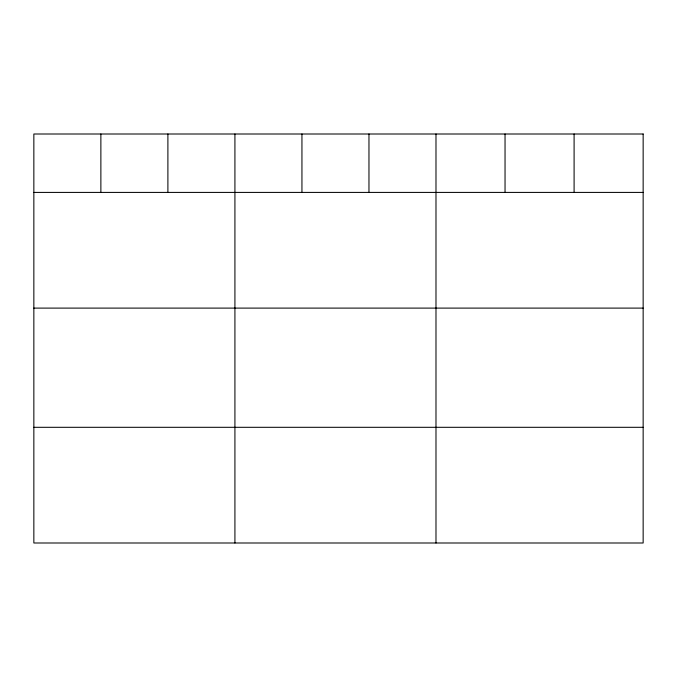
<?xml version="1.0" encoding="UTF-8"?>
<svg xmlns="http://www.w3.org/2000/svg" width="677" height="677" viewBox="0 0 677 677"><rect width="100%" height="100%" fill="white"/><g stroke="black" fill="none" stroke-linecap="round" stroke-linejoin="round"><path stroke-width="1.02" d="M33.85 192.412L643.15 192.412M33.85 308.103L643.15 308.103M33.85 427.305L643.15 427.305M574.096 134.004L574.096 192.412M505.042 134.004L505.042 192.412M435.988 134.004L435.988 542.996M368.965 134.004L368.965 192.412M301.942 134.004L301.942 192.412M234.919 134.004L234.919 542.996M167.896 134.004L167.896 192.412M100.873 134.004L100.873 192.412M643.15 134.004L33.85 134.004L33.85 542.996L643.15 542.996L643.15 134.004"/></g></svg>
